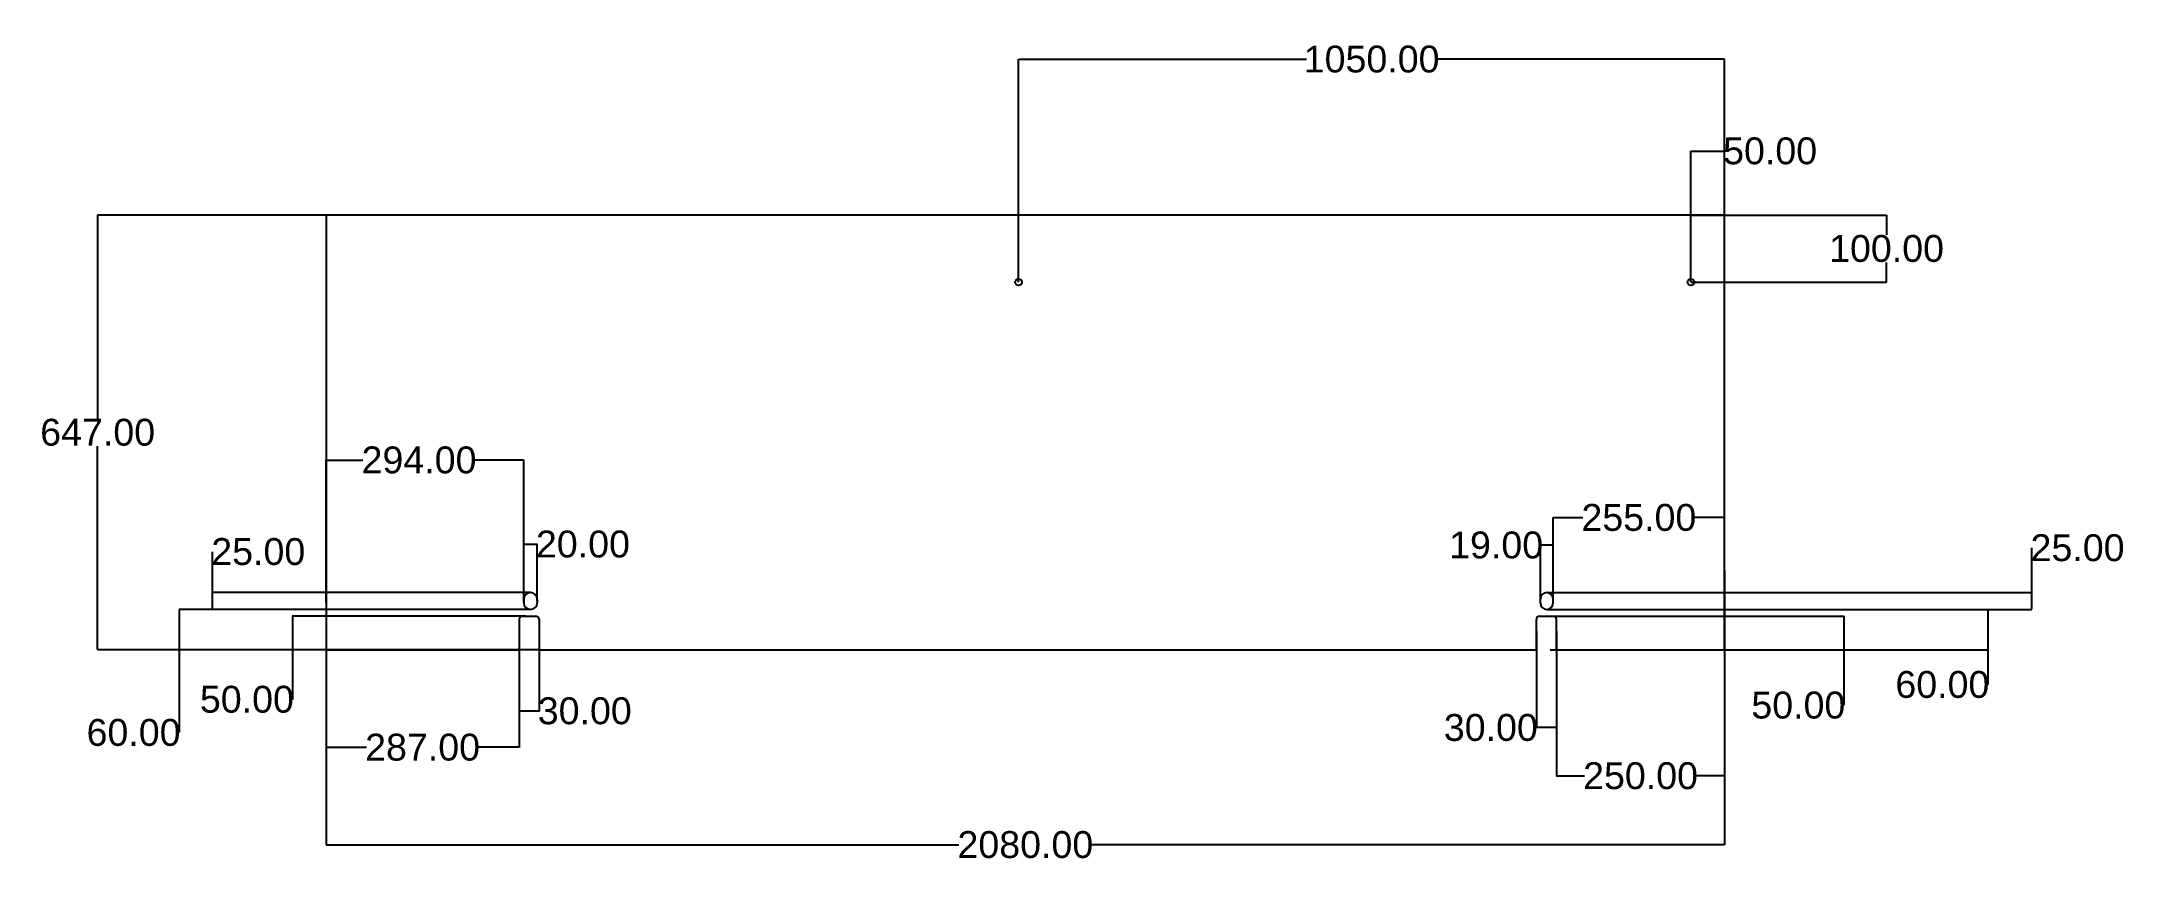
# Model space of a CAD drawing. Header units: inches. Extents: x -423 to 2673, y -316 to 905.
import ezdxf

# ---------------------------------------------------------------- set-up
doc = ezdxf.new("R2010")
doc.units = ezdxf.units.IN
doc.header["$MEASUREMENT"] = 0
doc.styles.get("Standard").update_dxf_attribs({"font": 'arial.ttf'})
doc.dimstyles.get("Standard").update_dxf_attribs({"dimtxt": 40, "dimasz": 0.18, "dimexe": 0.18, "dimexo": 0.0625, "dimgap": 0.09, "dimtad": 0, "dimtih": 1, "dimtoh": 1, "dimzin": 0, "dimdsep": 46, "dimtxsty": 'Standard', "dimcen": 0.09, "dimadec": 0, "dimazin": 0, "dimtfac": 1, "dimtofl": 0, "dimtmove": 0, "dimatfit": 3, "dimfxl": 1, "dimtolj": 1, "dimtzin": 0, "dimarcsym": 0})

# ---------------------------------------------------------------- blocks, each defined once
blk = doc.blocks.new('*D7')
at = {"color": 0, "lineweight": -2}
for p, q in [((0, 118.4), (0, -290.4)), ((2080, 118.4), (2080, -290.4)), ((0.2, -290.2), (941.1, -290.2)), ((2079.8, -290.2), (1138.9, -290.2))]:
    blk.add_line(p, q, dxfattribs=at)
at = {"color": 0}
for points in [[(0.2, -290.2), (0.2, -290.2), (0, -290.2)], [(2079.8, -290.2), (2079.8, -290.2), (2080, -290.2)]]:
    blk.add_solid(points, dxfattribs=at)
at = {"layer": 'Defpoints', "color": 0}
for p in [(0, 118.5), (2080, 118.5), (0, -290.2)]:
    blk.add_point(p, dxfattribs=at)
at = {"color": 0, "insert": (1040, -290.2), "char_height": 40, "attachment_point": 5}
blk.add_mtext('\\A1;2080.00', dxfattribs=at)
blk = doc.blocks.new('*D8')
at = {"color": 0, "lineweight": -2}
for p, q in [((192.5, 647), (-340, 647)), ((-339.8, 646.8), (-339.8, 344)), ((-339.8, 0.2), (-339.8, 303)), ((192.5, 0), (-340, 0))]:
    blk.add_line(p, q, dxfattribs=at)
at = {"color": 0}
for points in [[(-339.8, 646.8), (-339.8, 646.8), (-339.8, 647)], [(-339.8, 0.2), (-339.8, 0.2), (-339.8, 0)]]:
    blk.add_solid(points, dxfattribs=at)
at = {"layer": 'Defpoints', "color": 0}
for p in [(192.6, 647), (-339.8, 0), (192.6, 0)]:
    blk.add_point(p, dxfattribs=at)
at = {"color": 0, "insert": (-339.8, 323.5), "char_height": 40, "attachment_point": 5}
blk.add_mtext('\\A1;647.00', dxfattribs=at)
blk = doc.blocks.new('*D9')
at = {"color": 0, "lineweight": -2}
for p, q in [((1830, 10.7), (1830, -187.9)), ((2080, 10.7), (2080, -187.9)), ((1830.2, -187.7), (1871.6, -187.7)), ((2079.8, -187.7), (2038.4, -187.7))]:
    blk.add_line(p, q, dxfattribs=at)
at = {"color": 0}
for points in [[(1830.2, -187.7), (1830.2, -187.8), (1830, -187.7)], [(2079.8, -187.7), (2079.8, -187.8), (2080, -187.7)]]:
    blk.add_solid(points, dxfattribs=at)
at = {"layer": 'Defpoints', "color": 0}
for p in [(1830, 10.8), (2080, 10.8), (1830, -187.7)]:
    blk.add_point(p, dxfattribs=at)
at = {"color": 0, "insert": (1955, -187.7), "char_height": 40, "attachment_point": 5}
blk.add_mtext('\\A1;250.00', dxfattribs=at)
blk = doc.blocks.new('*D10')
at = {"color": 0, "lineweight": -2}
for p, q in [((1800, 28), (1800, -116.1)), ((1830, 28), (1830, -116.1)), ((1800, -115.9), (1799.8, -115.9)), ((1829.8, -115.9), (1800.2, -115.9))]:
    blk.add_line(p, q, dxfattribs=at)
at = {"color": 0}
for points in [[(1800.2, -115.9), (1800.2, -116), (1800, -115.9)], [(1829.8, -115.9), (1829.8, -116), (1830, -115.9)]]:
    blk.add_solid(points, dxfattribs=at)
at = {"layer": 'Defpoints', "color": 0}
for p in [(1800, 28), (1830, 28), (1800, -115.9)]:
    blk.add_point(p, dxfattribs=at)
at = {"color": 0, "insert": (1732.3, -115.9), "char_height": 40, "attachment_point": 5}
blk.add_mtext('\\A1;30.00', dxfattribs=at)
blk = doc.blocks.new('*D11')
at = {"color": 0, "lineweight": -2}
for p, q in [((1820.8, 50), (2257.6, 50)), ((2257.4, 49.8), (2257.4, 0.2)), ((1820.8, 0), (2257.6, 0)), ((2257.4, 0), (2257.4, -82.6)), ((2257.4, -82.6), (2257.2, -82.6))]:
    blk.add_line(p, q, dxfattribs=at)
at = {"color": 0}
for points in [[(2257.4, 49.8), (2257.5, 49.8), (2257.4, 50)], [(2257.4, 0.2), (2257.5, 0.2), (2257.4, 0)]]:
    blk.add_solid(points, dxfattribs=at)
at = {"layer": 'Defpoints', "color": 0}
for p in [(1820.7, 50), (2257.4, 50), (1820.7, 0)]:
    blk.add_point(p, dxfattribs=at)
at = {"color": 0, "insert": (2189.7, -82.6), "char_height": 40, "attachment_point": 5}
blk.add_mtext('\\A1;50.00', dxfattribs=at)
blk = doc.blocks.new('*D12')
at = {"color": 0, "lineweight": -2}
for p, q in [((1825, 73.8), (1825, 196.8)), ((1825.2, 196.7), (1869.1, 196.7)), ((2079.8, 196.7), (2035.9, 196.7)), ((2080, 73.8), (2080, 196.8))]:
    blk.add_line(p, q, dxfattribs=at)
at = {"color": 0}
for points in [[(1825.2, 196.7), (1825.2, 196.6), (1825, 196.7)], [(2079.8, 196.7), (2079.8, 196.6), (2080, 196.7)]]:
    blk.add_solid(points, dxfattribs=at)
at = {"layer": 'Defpoints', "color": 0}
for p in [(1825, 196.7), (1825, 73.8), (2080, 73.8)]:
    blk.add_point(p, dxfattribs=at)
at = {"color": 0, "insert": (1952.5, 196.7), "char_height": 40, "attachment_point": 5}
blk.add_mtext('\\A1;255.00', dxfattribs=at)
blk = doc.blocks.new('*D13')
at = {"color": 0, "lineweight": -2}
for p, q in [((1806, 155.7), (1805.8, 155.7)), ((1806, 71.9), (1806, 155.9)), ((1824.8, 155.7), (1806.2, 155.7)), ((1825, 71.9), (1825, 155.9))]:
    blk.add_line(p, q, dxfattribs=at)
at = {"color": 0}
for points in [[(1806.2, 155.7), (1806.2, 155.7), (1806, 155.7)], [(1824.8, 155.7), (1824.8, 155.7), (1825, 155.7)]]:
    blk.add_solid(points, dxfattribs=at)
at = {"layer": 'Defpoints', "color": 0}
for p in [(1806, 155.7), (1806, 71.8), (1825, 71.8)]:
    blk.add_point(p, dxfattribs=at)
at = {"color": 0, "insert": (1740.2, 155.7), "char_height": 40, "attachment_point": 5}
blk.add_mtext('\\A1;19.00', dxfattribs=at)
blk = doc.blocks.new('*D15')
at = {"color": 0, "lineweight": -2}
for p, q in [((1815.6, 60), (2471.9, 60)), ((2471.7, 59.8), (2471.7, 0.2)), ((1830.1, 0), (2471.9, 0)), ((2471.7, 0), (2471.7, -51.9)), ((2471.7, -51.9), (2471.5, -51.9))]:
    blk.add_line(p, q, dxfattribs=at)
at = {"color": 0}
for points in [[(2471.7, 59.8), (2471.7, 59.8), (2471.7, 60)], [(2471.7, 0.2), (2471.7, 0.2), (2471.7, 0)]]:
    blk.add_solid(points, dxfattribs=at)
at = {"layer": 'Defpoints', "color": 0}
for p in [(1815.5, 60), (1830, 0), (2471.7, 0)]:
    blk.add_point(p, dxfattribs=at)
at = {"color": 0, "insert": (2403.9, -51.9), "char_height": 40, "attachment_point": 5}
blk.add_mtext('\\A1;60.00', dxfattribs=at)
blk = doc.blocks.new('*D16')
at = {"color": 0, "lineweight": -2}
for p, q in [((2536.9, 85), (2536.9, 151.6)), ((2536.9, 151.6), (2537.1, 151.6)), ((1815.6, 85), (2537.1, 85)), ((2536.9, 60.2), (2536.9, 84.8)), ((1815.6, 60), (2537.1, 60))]:
    blk.add_line(p, q, dxfattribs=at)
at = {"color": 0}
for points in [[(2536.9, 84.8), (2536.9, 84.8), (2536.9, 85)], [(2536.9, 60.2), (2536.9, 60.2), (2536.9, 60)]]:
    blk.add_solid(points, dxfattribs=at)
at = {"layer": 'Defpoints', "color": 0}
for p in [(1815.5, 85), (1815.5, 60), (2536.9, 60)]:
    blk.add_point(p, dxfattribs=at)
at = {"color": 0, "insert": (2605, 151.6), "char_height": 40, "attachment_point": 5}
blk.add_mtext('\\A1;25.00', dxfattribs=at)
blk = doc.blocks.new('*D18')
at = {"color": 0, "lineweight": -2}
for p, q in [((2030, 547.1), (2030, 742.5)), ((2030.2, 742.3), (2079.8, 742.3)), ((2080, 547.1), (2080, 742.5)), ((2080, 742.3), (2080.2, 742.3))]:
    blk.add_line(p, q, dxfattribs=at)
at = {"color": 0}
for points in [[(2030.2, 742.4), (2030.2, 742.3), (2030, 742.3)], [(2079.8, 742.4), (2079.8, 742.3), (2080, 742.3)]]:
    blk.add_solid(points, dxfattribs=at)
at = {"layer": 'Defpoints', "color": 0}
for p in [(2080, 742.3), (2030, 547), (2080, 547)]:
    blk.add_point(p, dxfattribs=at)
at = {"color": 0, "insert": (2147.7, 742.3), "char_height": 40, "attachment_point": 5}
blk.add_mtext('\\A1;50.00', dxfattribs=at)
blk = doc.blocks.new('*D19')
at = {"color": 0, "lineweight": -2}
for p, q in [((2030.1, 647), (2321, 647)), ((2320.9, 646.8), (2320.9, 617.5)), ((2320.9, 547.2), (2320.9, 576.5)), ((2030.1, 547), (2321, 547))]:
    blk.add_line(p, q, dxfattribs=at)
at = {"color": 0}
for points in [[(2320.8, 646.8), (2320.9, 646.8), (2320.9, 647)], [(2320.8, 547.2), (2320.9, 547.2), (2320.9, 547)]]:
    blk.add_solid(points, dxfattribs=at)
at = {"layer": 'Defpoints', "color": 0}
for p in [(2030, 647), (2320.9, 647), (2030, 547)]:
    blk.add_point(p, dxfattribs=at)
at = {"color": 0, "insert": (2320.9, 597), "char_height": 40, "attachment_point": 5}
blk.add_mtext('\\A1;100.00', dxfattribs=at)
blk = doc.blocks.new('*D20')
at = {"color": 0, "lineweight": -2}
for p, q in [((1030, 547.1), (1030, 879.1)), ((1030.2, 878.9), (1458.3, 878.9)), ((2079.8, 878.9), (1651.7, 878.9)), ((2080, 547.1), (2080, 879.1))]:
    blk.add_line(p, q, dxfattribs=at)
at = {"color": 0}
for points in [[(1030.2, 878.9), (1030.2, 878.8), (1030, 878.9)], [(2079.8, 878.9), (2079.8, 878.8), (2080, 878.9)]]:
    blk.add_solid(points, dxfattribs=at)
at = {"layer": 'Defpoints', "color": 0}
for p in [(2080, 878.9), (1030, 547), (2080, 547)]:
    blk.add_point(p, dxfattribs=at)
at = {"color": 0, "insert": (1555, 878.9), "char_height": 40, "attachment_point": 5}
blk.add_mtext('\\A1;1050.00', dxfattribs=at)
blk = doc.blocks.new('*D21')
at = {"color": 0, "lineweight": -2}
for p, q in [((0, 32.1), (0, -145.4)), ((287, 32.1), (287, -145.4)), ((0.2, -145.2), (60.1, -145.2)), ((286.8, -145.2), (226.9, -145.2))]:
    blk.add_line(p, q, dxfattribs=at)
at = {"color": 0}
for points in [[(0.2, -145.2), (0.2, -145.3), (0, -145.2)], [(286.8, -145.2), (286.8, -145.3), (287, -145.2)]]:
    blk.add_solid(points, dxfattribs=at)
at = {"layer": 'Defpoints', "color": 0}
for p in [(0, 32.2), (287, 32.2), (287, -145.2)]:
    blk.add_point(p, dxfattribs=at)
at = {"color": 0, "insert": (143.5, -145.2), "char_height": 40, "attachment_point": 5}
blk.add_mtext('\\A1;287.00', dxfattribs=at)
blk = doc.blocks.new('*D22')
at = {"color": 0, "lineweight": -2}
for p, q in [((287, 30), (287, -91.2)), ((317, 30), (317, -91.2)), ((287.2, -91.1), (316.8, -91.1)), ((317, -91.1), (317.2, -91.1))]:
    blk.add_line(p, q, dxfattribs=at)
at = {"color": 0}
for points in [[(287.2, -91), (287.2, -91.1), (287, -91.1)], [(316.8, -91), (316.8, -91.1), (317, -91.1)]]:
    blk.add_solid(points, dxfattribs=at)
at = {"layer": 'Defpoints', "color": 0}
for p in [(287, 30), (317, 30), (317, -91.1)]:
    blk.add_point(p, dxfattribs=at)
at = {"color": 0, "insert": (384.7, -91.1), "char_height": 40, "attachment_point": 5}
blk.add_mtext('\\A1;30.00', dxfattribs=at)
blk = doc.blocks.new('*D23')
at = {"color": 0, "lineweight": -2}
for p, q in [((297.1, 50), (-50.3, 50)), ((-50.1, 49.8), (-50.1, 0.2)), ((297.1, 0), (-50.3, 0)), ((-50.1, 0), (-50.1, -73.9)), ((-50.1, -73.9), (-50.3, -73.9))]:
    blk.add_line(p, q, dxfattribs=at)
at = {"color": 0}
for points in [[(-50.2, 49.8), (-50.1, 49.8), (-50.1, 50)], [(-50.2, 0.2), (-50.1, 0.2), (-50.1, 0)]]:
    blk.add_solid(points, dxfattribs=at)
at = {"layer": 'Defpoints', "color": 0}
for p in [(-50.1, 50), (297.2, 50), (297.2, 0)]:
    blk.add_point(p, dxfattribs=at)
at = {"color": 0, "insert": (-117.8, -73.9), "char_height": 40, "attachment_point": 5}
blk.add_mtext('\\A1;50.00', dxfattribs=at)
blk = doc.blocks.new('*D24')
at = {"color": 0, "lineweight": -2}
for p, q in [((303.9, 60), (-218.7, 60)), ((-218.6, 59.8), (-218.6, 0.2)), ((316.9, 0), (-218.7, 0)), ((-218.6, 0), (-218.6, -123.3)), ((-218.6, -123.3), (-218.7, -123.3))]:
    blk.add_line(p, q, dxfattribs=at)
at = {"color": 0}
for points in [[(-218.6, 59.8), (-218.5, 59.8), (-218.6, 60)], [(-218.6, 0.2), (-218.5, 0.2), (-218.6, 0)]]:
    blk.add_solid(points, dxfattribs=at)
at = {"layer": 'Defpoints', "color": 0}
for p in [(304, 60), (-218.6, 0), (317, 0)]:
    blk.add_point(p, dxfattribs=at)
at = {"color": 0, "insert": (-286.4, -123.3), "char_height": 40, "attachment_point": 5}
blk.add_mtext('\\A1;60.00', dxfattribs=at)
blk = doc.blocks.new('*D25')
at = {"color": 0, "lineweight": -2}
for p, q in [((-168.9, 85), (-168.9, 145.9)), ((-168.9, 145.9), (-168.8, 145.9)), ((303.9, 85), (-169.1, 85)), ((-168.9, 60.2), (-168.9, 84.8)), ((303.9, 60), (-169.1, 60))]:
    blk.add_line(p, q, dxfattribs=at)
at = {"color": 0}
for points in [[(-169, 84.8), (-168.9, 84.8), (-168.9, 85)], [(-169, 60.2), (-168.9, 60.2), (-168.9, 60)]]:
    blk.add_solid(points, dxfattribs=at)
at = {"layer": 'Defpoints', "color": 0}
for p in [(-168.9, 85), (304, 85), (304, 60)]:
    blk.add_point(p, dxfattribs=at)
at = {"color": 0, "insert": (-100.9, 145.9), "char_height": 40, "attachment_point": 5}
blk.add_mtext('\\A1;25.00', dxfattribs=at)
blk = doc.blocks.new('*D26')
at = {"color": 0, "lineweight": -2}
for p, q in [((0, 70.8), (0, 282.5)), ((0.2, 282.3), (54.8, 282.3)), ((293.8, 282.3), (221.6, 282.3)), ((294, 70.8), (294, 282.5))]:
    blk.add_line(p, q, dxfattribs=at)
at = {"color": 0}
for points in [[(0.2, 282.3), (0.2, 282.2), (0, 282.3)], [(293.8, 282.3), (293.8, 282.2), (294, 282.3)]]:
    blk.add_solid(points, dxfattribs=at)
at = {"layer": 'Defpoints', "color": 0}
for p in [(294, 282.3), (0, 70.8), (294, 70.8)]:
    blk.add_point(p, dxfattribs=at)
at = {"color": 0, "insert": (138.2, 282.3), "char_height": 40, "attachment_point": 5}
blk.add_mtext('\\A1;294.00', dxfattribs=at)
blk = doc.blocks.new('*D28')
at = {"color": 0, "lineweight": -2}
for p, q in [((294, 72.6), (294, 157.3)), ((294.2, 157.1), (313.8, 157.1)), ((314, 72.6), (314, 157.3)), ((314, 157.1), (314.2, 157.1))]:
    blk.add_line(p, q, dxfattribs=at)
at = {"color": 0}
for points in [[(294.2, 157.2), (294.2, 157.1), (294, 157.1)], [(313.8, 157.2), (313.8, 157.1), (314, 157.1)]]:
    blk.add_solid(points, dxfattribs=at)
at = {"layer": 'Defpoints', "color": 0}
for p in [(314, 157.1), (294, 72.5), (314, 72.5)]:
    blk.add_point(p, dxfattribs=at)
at = {"color": 0, "insert": (382, 157.1), "char_height": 40, "attachment_point": 5}
blk.add_mtext('\\A1;20.00', dxfattribs=at)

msp = doc.modelspace()

# ---------------------------------------------------------------- linework, layer by layer
for p, q in [((2080, 647), (0, 647)), ((0, 647), (0, 0)), ((2080, 0), (2080, 647)), ((294, 75), (294, 70)), ((314, 75), (314, 70)), ((1806, 69.5), (1806, 75.5)), ((1825, 69.5), (1825, 75.5)), ((287, 45), (287, 0)), ((292, 50), (312, 50)), ((317, 45), (317, 0)), ((1800, 0), (1800, 45)), ((1805, 50), (1825, 50)), ((1830, 0), (1830, 45)), ((0, 0), (287, 0)), ((317, 0), (1800, 0)), ((1830, 0), (2080, 0))]:
    msp.add_line(p, q)
for centre in [(1030, 547), (2030, 547)]:
    msp.add_circle(centre, 5)
for centre, radius, start, end in [((304, 75), 10, 360, 180), ((304, 70), 10, 180, 0), ((1815.5, 75.5), 9.5, 0, 180), ((1815.5, 69.5), 9.5, 180, 0), ((292, 45), 5, 90, 180), ((312, 45), 5, 0, 90), ((1805, 45), 5, 90, 180), ((1825, 45), 5, 0, 90)]:
    msp.add_arc(centre, radius, start, end)

# ---------------------------------------------------------------- dimensions: what is measured, and where the dimension line sits
for base, p1, p2, picture, middle in [((2080, 878.872), (1030, 547), (2080, 547), '*D20', (1555, 878.872)), ((2080, 742.333), (2030, 547), (2080, 547), '*D18', (2147.692, 742.333)), ((1825, 196.657), (2080, 73.756), (1825, 73.756), '*D12', (1952.5, 196.657)), ((1806, 155.683), (1825, 71.791), (1806, 71.791), '*D13', (1740.191, 155.683)), ((287, -145.231), (0, 32.152), (287, 32.152), '*D21', (143.5, -145.231)), ((317, -91.069), (287, 30.018), (317, 30.018), '*D22', (384.678, -91.069))]:
    dim = msp.add_linear_dim(base=base, p1=p1, p2=p2, dimstyle='Standard')
    dim.commit()
    dim.dimension.update_dxf_attribs({"geometry": picture, "text_midpoint": middle})
for base, p1, p2, picture, middle in [((-339.816, 0), (192.577, 647), (192.577, 0), '*D8', (-339.816, 323.5)), ((-168.936, 85), (304, 60), (304, 85), '*D25', (-100.904, 145.899)), ((2536.918, 60), (1815.5, 85), (1815.5, 60), '*D16', (2604.951, 151.648)), ((-218.566, 0), (304, 60), (317, 0), '*D24', (-286.367, -123.342)), ((-50.128, 50), (297.176, 0), (297.176, 50), '*D23', (-117.82, -73.886)), ((2471.715, 0), (1815.5, 60), (1830, 0), '*D15', (2403.915, -51.914)), ((2257.42, 50), (1820.715, 0), (1820.715, 50), '*D11', (2189.729, -82.581))]:
    dim = msp.add_linear_dim(base=base, p1=p1, p2=p2, angle=90, dimstyle='Standard')
    dim.commit()
    dim.dimension.update_dxf_attribs({"geometry": picture, "text_midpoint": middle, "dimtype": 160})
dim = msp.add_linear_dim(base=(2320.867, 647), p1=(2030, 547), p2=(2030, 647), angle=90, dimstyle='Standard')
dim.commit()
dim.dimension.update_dxf_attribs({"geometry": '*D19', "text_midpoint": (2320.867, 597)})
for base, p1, p2, picture, middle in [((294, 282.278), (0, 70.761), (294, 70.761), '*D26', (138.176, 282.278)), ((314, 157.139), (294, 72.5), (314, 72.5), '*D28', (382.033, 157.139)), ((0, -290.206), (2080, 118.452), (0, 118.452), '*D7', (1040, -290.206)), ((1800, -115.939), (1830, 28.046), (1800, 28.046), '*D10', (1732.322, -115.939)), ((1830, -187.74), (2080, 10.756), (1830, 10.756), '*D9', (1955, -187.74))]:
    dim = msp.add_linear_dim(base=base, p1=p1, p2=p2, dimstyle='Standard')
    dim.commit()
    dim.dimension.update_dxf_attribs({"geometry": picture, "text_midpoint": middle, "dimtype": 160})

doc.saveas('drawing.dxf')
